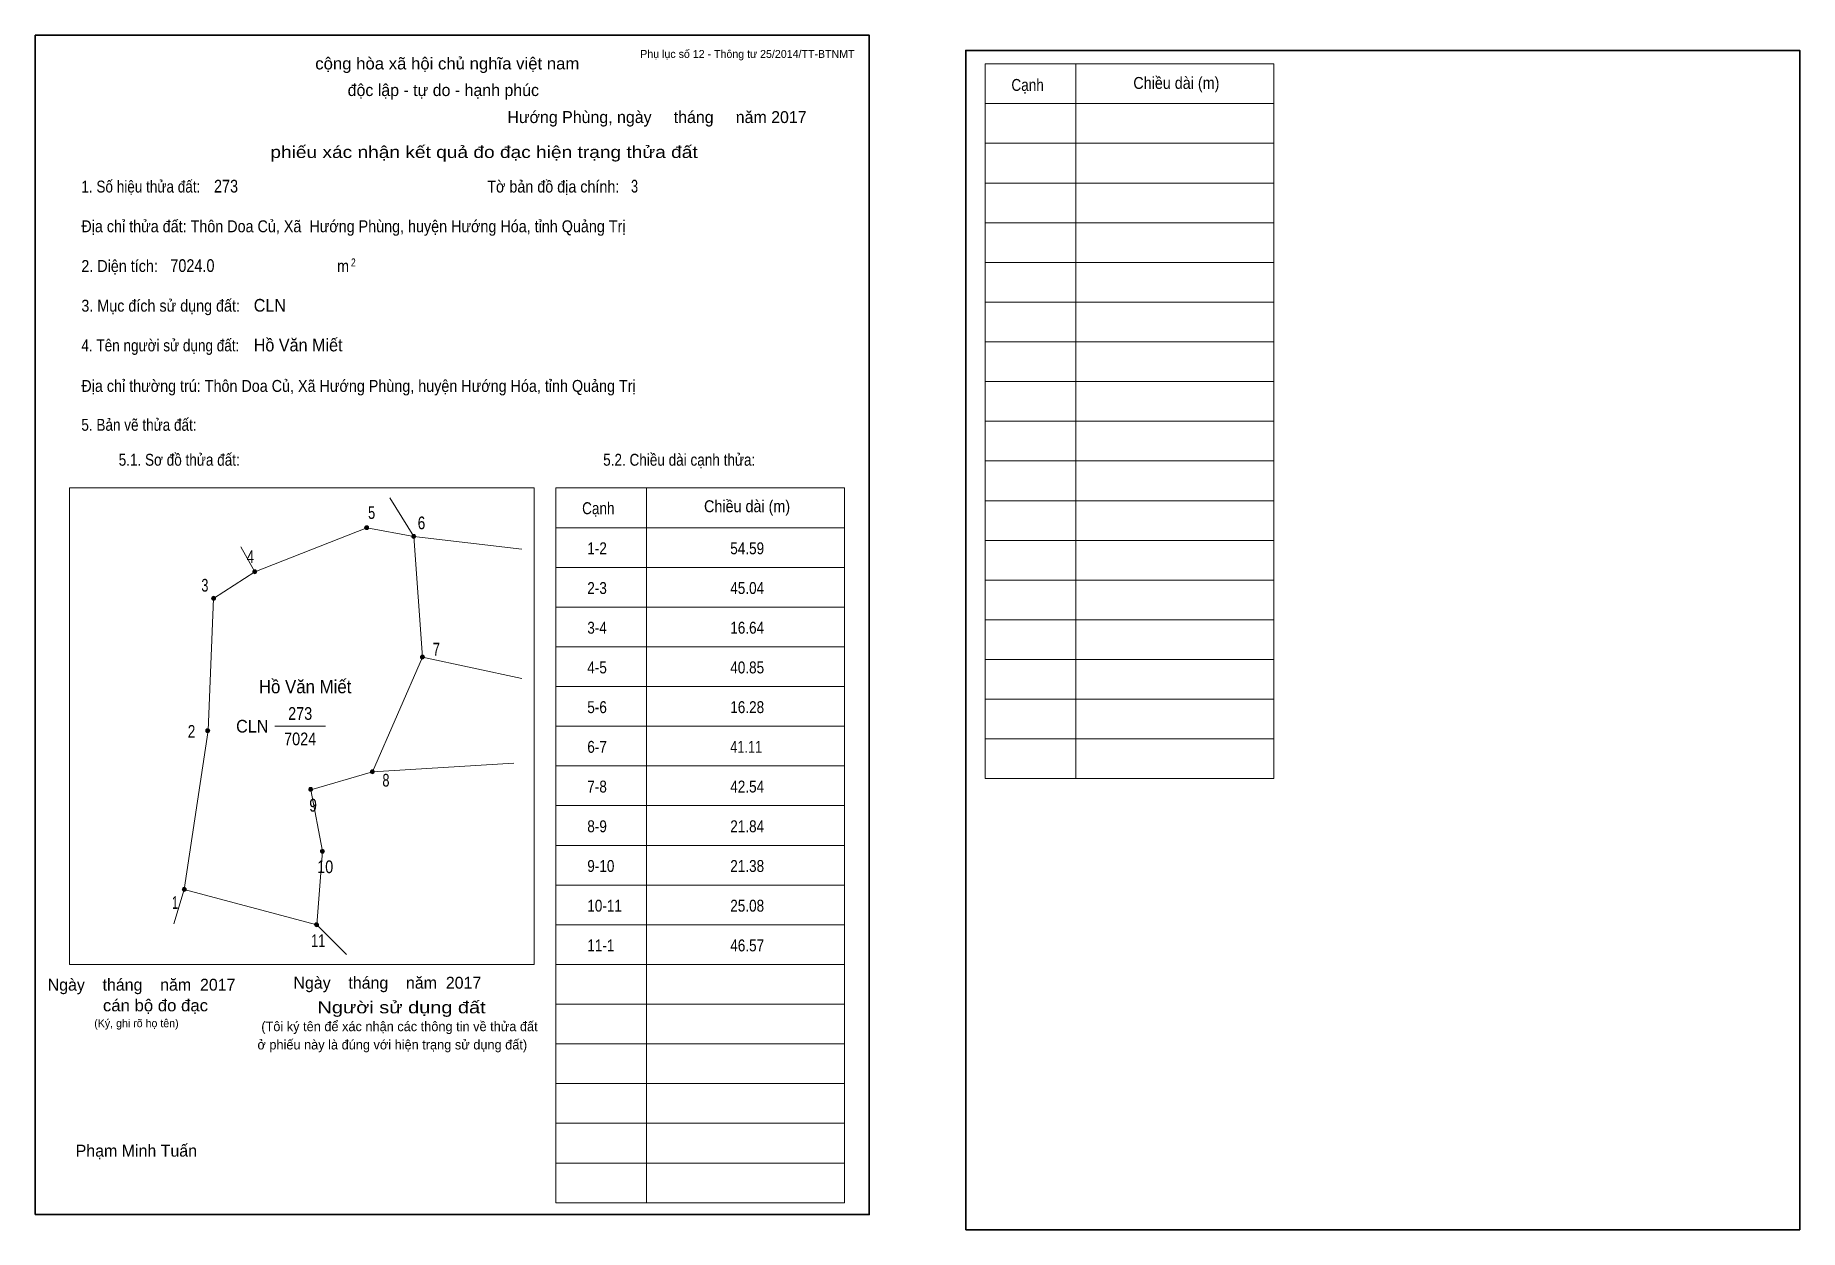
# Model space of a CAD drawing. Header units: centimetres. Extents: x 0 to 44.4, y -0.4 to 29.7.
import ezdxf
from ezdxf.enums import TextEntityAlignment as Align

# ---------------------------------------------------------------- set-up
doc = ezdxf.new("R2010")
doc.units = ezdxf.units.CM
doc.header["$LTSCALE"] = 0.12
for name, color, linetype in [('2', 7, 'Continuous'), ('30', 7, 'Continuous'), ('34', 7, 'Continuous')]:
    doc.layers.add(name, color=color, linetype=linetype)
for name, color, linetype, lineweight in [('32', 7, 'Continuous', 13), ('33', 7, 'Continuous', 13), ('6', 7, 'Continuous', 13), ('63', 7, 'Continuous', 13)]:
    doc.layers.add(name, color=color, linetype=linetype, lineweight=lineweight)

msp = doc.modelspace()

# ---------------------------------------------------------------- hatches: boundary and pattern name
at = {"layer": '32'}
for points in [[(8.3926, 17.3, 1), (8.2926, 17.3, 1)], [(9.5778, 17.0778, 1), (9.4778, 17.0778, 1)], [(5.5778, 16.1889, 1), (5.4778, 16.1889, 1)], [(4.5407, 15.5222, 1), (4.4407, 15.5222, 1)], [(9.8, 14.0407, 1), (9.7, 14.0407, 1)], [(4.3926, 12.1889, 1), (4.2926, 12.1889, 1)], [(8.5407, 11.1519, 1), (8.4407, 11.1519, 1)], [(6.9852, 10.7074, 1), (6.8852, 10.7074, 1)], [(7.2815, 9.1519, 1), (7.1815, 9.1519, 1)], [(3.8, 8.1889, 1), (3.7, 8.1889, 1)], [(7.1333, 7.3, 1), (7.0333, 7.3, 1)]]:
    msp.add_hatch(color=256, dxfattribs=at).paths.add_polyline_path(points)

# ---------------------------------------------------------------- linework, layer by layer
for centre in [(8.3426, 17.3), (9.5278, 17.0778), (5.5278, 16.1889), (4.4907, 15.5222), (9.75, 14.0407), (4.3426, 12.1889), (8.4907, 11.1519), (6.9352, 10.7074), (7.2315, 9.1519), (3.75, 8.1889), (7.0833, 7.3)]:
    msp.add_circle(centre, 0.05, dxfattribs=at)
at = {"layer": '33'}
msp.add_line((6.03, 12.3), (7.31, 12.3), dxfattribs=at)
at = {"layer": '6'}
for p, q in [((9.53, 17.08), (8.93, 18.05)), ((12.25, 16.76), (9.53, 17.08)), ((5.53, 16.19), (5.18, 16.82)), ((5.53, 16.19), (4.49, 15.52)), ((12.25, 13.5), (9.75, 14.04)), ((8.49, 11.15), (12.05, 11.37)), ((3.75, 8.19), (3.49, 7.32)), ((7.84, 6.55), (7.09, 7.3))]:
    msp.add_line(p, q, dxfattribs=at)
for points in [[(9.53, 17.08), (8.35, 17.3), (5.53, 16.19)], [(8.49, 11.15), (9.75, 14.04), (9.53, 17.08)], [(3.75, 8.19), (4.35, 12.19), (4.49, 15.52)], [(7.23, 9.15), (6.94, 10.7), (8.49, 11.15)], [(3.75, 8.19), (7.09, 7.3), (7.23, 9.15)]]:
    msp.add_lwpolyline(points, dxfattribs=at)
at = {"layer": '63'}
for p, q in [((23.92, 28.98), (31.19, 28.98)), ((23.92, 10.98), (23.92, 28.98)), ((26.2, 10.98), (26.2, 28.98)), ((31.19, 10.98), (31.19, 28.98)), ((23.92, 27.98), (31.19, 27.98)), ((23.92, 26.98), (31.19, 26.98)), ((23.92, 25.98), (31.19, 25.98)), ((23.92, 24.98), (31.19, 24.98)), ((23.92, 23.98), (31.19, 23.98)), ((23.92, 22.98), (31.19, 22.98)), ((23.92, 21.98), (31.19, 21.98)), ((23.92, 20.98), (31.19, 20.98)), ((23.92, 19.98), (31.19, 19.98)), ((23.92, 18.98), (31.19, 18.98)), ((0.86, 18.3), (12.56, 18.3)), ((0.86, 6.3), (0.86, 18.3)), ((12.56, 6.3), (12.56, 18.3)), ((13.11, 18.3), (20.38, 18.3)), ((13.11, 0.3), (13.11, 18.3)), ((15.39, 0.3), (15.39, 18.3)), ((20.38, 0.3), (20.38, 18.3)), ((23.92, 17.98), (31.19, 17.98)), ((13.11, 17.3), (20.38, 17.3)), ((23.92, 16.98), (31.19, 16.98)), ((13.11, 16.3), (20.38, 16.3)), ((23.92, 15.98), (31.19, 15.98)), ((13.11, 15.3), (20.38, 15.3)), ((23.92, 14.98), (31.19, 14.98)), ((13.11, 14.3), (20.38, 14.3)), ((23.92, 13.98), (31.19, 13.98)), ((13.11, 13.3), (20.38, 13.3)), ((23.92, 12.98), (31.19, 12.98)), ((13.11, 12.3), (20.38, 12.3)), ((23.92, 11.98), (31.19, 11.98)), ((13.11, 11.3), (20.38, 11.3)), ((23.92, 10.98), (31.19, 10.98)), ((13.11, 10.3), (20.38, 10.3)), ((13.11, 9.3), (20.38, 9.3)), ((13.11, 8.3), (20.38, 8.3)), ((13.11, 7.3), (20.38, 7.3)), ((0.86, 6.3), (12.56, 6.3)), ((13.11, 6.3), (20.38, 6.3)), ((13.11, 5.3), (20.38, 5.3)), ((13.11, 4.3), (20.38, 4.3)), ((13.11, 3.3), (20.38, 3.3)), ((13.11, 2.3), (20.38, 2.3)), ((13.11, 1.3), (20.38, 1.3)), ((13.11, 0.3), (20.38, 0.3))]:
    msp.add_line(p, q, dxfattribs=at)
at = {"layer": '63', "lineweight": 35}
for points in [[(0, 0), (0, 29.7), (21, 29.7), (21, 0)], [(23.43, -0.38), (23.43, 29.32), (44.43, 29.32), (44.43, -0.38)]]:
    msp.add_lwpolyline(points, close=True, dxfattribs=at)

# ---------------------------------------------------------------- texts
at = {"layer": '2', "width": 0.95}
msp.add_text('Hồ Văn Miết', height=0.3332, dxfattribs=at).set_placement((6.795, 13.13), align=Align.CENTER)
at = {"layer": '30'}
for s, width, p in [('1-2', 0.85, (13.9, 16.63)), ('54.59', 0.85, (17.5, 16.63)), ('2-3', 0.85, (13.9, 15.63)), ('45.04', 0.85, (17.5, 15.63)), ('3-4', 0.85, (13.9, 14.63)), ('16.64', 0.85, (17.5, 14.63)), ('4-5', 0.85, (13.9, 13.63)), ('40.85', 0.85, (17.5, 13.63)), ('5-6', 0.85, (13.9, 12.63)), ('16.28', 0.85, (17.5, 12.63)), ('6-7', 0.85, (13.9, 11.63)), ('41.11', 0.8, (17.5, 11.63)), ('7-8', 0.85, (13.9, 10.63)), ('42.54', 0.85, (17.5, 10.63)), ('8-9', 0.85, (13.9, 9.63)), ('21.84', 0.85, (17.5, 9.63)), ('9-10', 0.85, (13.9, 8.63)), ('21.38', 0.85, (17.5, 8.63)), ('10-11', 0.85, (13.9, 7.63)), ('25.08', 0.85, (17.5, 7.63)), ('11-1', 0.85, (13.9, 6.63)), ('46.57', 0.85, (17.5, 6.63))]:
    msp.add_text(s, height=0.3, dxfattribs=dict(at, width=width)).set_placement(p)
at = {"layer": '32'}
for s, width, p in [('5', 0.75, (8.47, 17.52)), ('6', 0.8, (9.725, 17.26)), ('4', 0.8, (5.415, 16.41)), ('3', 0.75, (4.27, 15.69)), ('7', 0.75, (10.1, 14.08)), ('2', 0.8, (3.935, 12.01)), ('8', 0.75, (8.83, 10.78)), ('9', 0.8, (6.995, 10.15)), ('10', 0.85, (7.3, 8.6)), ('1', 0.65, (3.52, 7.7)), ('11', 0.75, (7.125, 6.74))]:
    msp.add_text(s, height=0.32, dxfattribs=dict(at, width=width)).set_placement(p, align=Align.CENTER)
at = {"layer": '33', "width": 0.95}
msp.add_text('CLN', height=0.32, dxfattribs=at).set_placement((5.87, 12.14), align=Align.RIGHT)
at = {"layer": '33', "width": 0.85}
for s, p in [('273', (6.67, 12.46)), ('7024', (6.67, 11.82))]:
    msp.add_text(s, height=0.32, dxfattribs=at).set_placement(p, align=Align.CENTER)
at = {"layer": '34'}
for s, width, p in [('273', 0.85, (4.5, 25.74)), ('3', 0.75, (15, 25.74)), ('7024.0', 0.85, (3.4, 23.74)), ('CLN', 0.95, (5.5, 22.74)), ('Hồ Văn Miết', 0.95, (5.5, 21.74))]:
    msp.add_text(s, height=0.32, dxfattribs=dict(at, width=width)).set_placement(p)
at = {"layer": '63'}
for s, height, p in [('Phụ lục số 12 - Thông tư 25/2014/TT-BTNMT', 0.2, (20.63, 29.13)), ('Ngày    tháng    năm  2017', 0.3, (5.04, 5.64)), ('Ngày    tháng    năm  2017', 0.3, (11.23, 5.69)), ('(Ký, ghi rõ họ tên)', 0.2, (3.61, 4.72))]:
    msp.add_text(s, height=height, dxfattribs=at).set_placement(p, align=Align.RIGHT)
at = {"layer": '63', "width": 1.05}
msp.add_text('cộng hòa xã hội chủ nghĩa việt nam', height=0.3, dxfattribs=at).set_placement((10.375, 28.84), align=Align.CENTER)
at = {"layer": '63'}
for s, height, p in [('độc lập - tự do - hạnh phúc', 0.3, (10.275, 28.17)), ('Hướng Phùng, ngày     tháng     năm 2017', 0.3, (15.655, 27.49)), ('(Tôi ký tên để xác nhận các thông tin về thửa đất ', 0.24, (9.215, 4.62)), ('ở phiếu này là đúng với hiện trạng sử dụng đất)', 0.24, (8.99, 4.16)), ('Phạm Minh Tuấn', 0.3, (2.545, 1.46))]:
    msp.add_text(s, height=height, dxfattribs=at).set_placement(p, align=Align.CENTER)
for s, height, width, p in [('Cạnh', 0.3, 0.85, (24.58, 28.3)), ('Chiều dài (m)', 0.3, 0.9, (27.65, 28.35)), ('1. Số hiệu thửa đất:', 0.3, 0.85, (1.16, 25.74)), ('Tờ bản đồ địa chính:', 0.3, 0.9, (11.38, 25.74)), ('Địa chỉ thửa đất: Thôn Doa Củ, Xã  Hướng Phùng, huyện Hướng Hóa, tỉnh Quảng Trị', 0.3, 0.9, (1.16, 24.74)), ('2. Diện tích:', 0.3, 0.9, (1.16, 23.74)), ('2', 0.2, 0.8, (7.95, 23.88)), ('m', 0.3, 0.9, (7.6, 23.74)), ('3. Mục đích sử dụng đất:', 0.3, 0.9, (1.16, 22.74)), ('4. Tên người sử dụng đất:', 0.3, 0.85, (1.16, 21.74)), ('Địa chỉ thường trú: Thôn Doa Củ, Xã Hướng Phùng, huyện Hướng Hóa, tỉnh Quảng Trị', 0.3, 0.9, (1.16, 20.72)), ('5. Bản vẽ thửa đất:', 0.3, 0.85, (1.16, 19.74)), ('5.1. Sơ đồ thửa đất:', 0.3, 0.85, (2.1, 18.86)), ('5.2. Chiều dài cạnh thửa:', 0.3, 0.85, (14.3, 18.86)), ('Cạnh', 0.3, 0.85, (13.77, 17.64)), ('Chiều dài (m)', 0.3, 0.9, (16.84, 17.69))]:
    msp.add_text(s, height=height, dxfattribs=dict(at, width=width)).set_placement(p)
for s, width, p in [('phiếu xác nhận kết quả đo đạc hiện trạng thửa đất', 1.2, (16.68, 26.61)), ('cán bộ đo đạc', 1.05, (4.35, 5.12)), ('Người sử dụng đất', 1.25, (11.34, 5.07))]:
    msp.add_text(s, height=0.3, dxfattribs=dict(at, width=width)).set_placement(p, align=Align.RIGHT)

doc.saveas('drawing.dxf')
